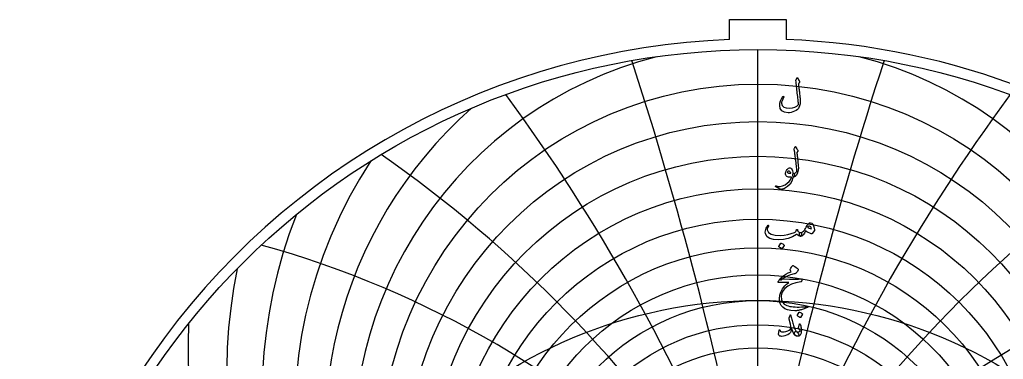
# Model space of a CAD drawing. Header units: millimetres. Extents: x -74 to 74, y -74 to 75.
# Drawn here: x -73.5 to 24.4, y 41.6 to 75.4 of the extents above; entities that cross this region are included whole.
import ezdxf

# ---------------------------------------------------------------- set-up
doc = ezdxf.new("R2010")
doc.units = ezdxf.units.MM
for name, color, linetype in [('CUT_OUTER', 1, 'Continuous'), ('ENGRAVE', 7, 'Continuous'), ('ENGRAVE_FINE', 8, 'Continuous'), ('TEXT', 5, 'Continuous')]:
    doc.layers.add(name, color=color, linetype=linetype)

msp = doc.modelspace()

# ---------------------------------------------------------------- linework, layer by layer
at = {"layer": 'CUT_OUTER'}
for points in [[(-2.8175, 75.4395), (2.8175, 75.4395), (2.8175, 73.4532)], [(-2.8175, 73.4532), (-2.8175, 75.4395)]]:
    msp.add_lwpolyline(points, dxfattribs=at)
for centre, radius, start, end in [((-0.0002, -0.0002), 73.5074, 145.195103, 87.803182), ((-0.0008, 0.0009), 73.5063, 92.196033, 145.195536)]:
    msp.add_arc(centre, radius, start, end, dxfattribs=at)
at = {"layer": 'ENGRAVE'}
msp.add_lwpolyline([(0, -72.45), (0, 72.45)], dxfattribs=at)
for centre, radius in [((0, 0), 72.45), ((0, 30.1452), 35.1297), ((0, 25.6087), 24.3668), ((0, 0), 47.425)]:
    msp.add_circle(centre, radius, dxfattribs=at)
msp.add_arc((0, 37.9801), 49.3659, 158.578774, 21.421226, dxfattribs=at)
at = {"layer": 'ENGRAVE_FINE'}
for centre, radius in [((0, 31.3801), 37.6237), ((0, 29.0365), 32.7689), ((0, 28.0398), 30.5252), ((0, 27.1428), 28.3847), ((0, 26.3354), 26.3354), ((0, 24.9552), 22.4698), ((0, 24.3685), 20.6361), ((0, 23.8431), 18.8585)]:
    msp.add_circle(centre, radius, dxfattribs=at)
for centre, radius, start, end in [((0, 32.7584), 40.2697, 104.505507, 75.494493), ((-361.9221, -42.7017), 367.5054, 3.846969, 18.080135), ((-361.9221, -42.7017), 367.5054, 3.846969, 18.080135), ((361.9221, -42.7017), 367.5054, 161.919865, 176.153031), ((361.9221, -42.7017), 367.5054, 161.919865, 176.153031), ((-175.3348, -42.7017), 186.5874, 7.744385, 36.376389), ((-175.3348, -42.7017), 186.5874, 7.744385, 36.376389), ((175.3348, -42.7017), 186.5874, 143.623611, 172.255615), ((175.3348, -42.7017), 186.5874, 143.623611, 172.255615), ((0, 34.3004), 43.0901, 131.44749, 48.55251), ((-110.5337, -42.7017), 127.6333, 11.745134, 55.103196), ((-110.5337, -42.7017), 127.6333, 11.745134, 55.103196), ((110.5337, -42.7017), 127.6333, 124.896804, 168.254866), ((110.5337, -42.7017), 127.6333, 124.896804, 168.254866), ((0, 36.031), 46.1115, 146.69677, 33.30323), ((-76.0537, -42.7017), 99.2811, 15.907198, 74.457561), ((-76.0537, -42.7017), 99.2811, 15.907198, 74.457561), ((76.0537, -42.7017), 99.2811, 105.542439, 164.092802), ((76.0537, -42.7017), 99.2811, 105.542439, 164.092802), ((0, 40.1847), 52.8921, 168.649585, 11.350415), ((0, 42.6903), 56.7383, 177.547342, 2.452658)]:
    msp.add_arc(centre, radius, start, end, dxfattribs=at)
at = {"layer": 'TEXT'}
for points in [[(3.8798, 69.6139), (3.8873, 69.627), (3.8969, 69.6364), (3.9087, 69.642), (3.9226, 69.6439), (3.9365, 69.6414), (3.9483, 69.6342), (3.958, 69.6222), (3.9655, 69.6053), (4.0054, 69.507), (4.0479, 69.4221), (4.0932, 69.3506), (4.1411, 69.2925), (4.1553, 69.2716), (4.1594, 69.2475), (4.1532, 69.2202), (4.1369, 69.1897), (4.1264, 69.175), (4.1165, 69.1608), (4.1071, 69.1471), (4.0983, 69.134), (4.09, 69.1217), (4.0822, 69.1104), (4.075, 69.1002), (4.0683, 69.0911), (4.0571, 69.0745), (4.049, 69.0547), (4.0442, 69.0317), (4.0426, 69.0054), (4.0477, 68.9314), (4.0544, 68.8507), (4.0627, 68.7632), (4.0726, 68.6691), (4.0838, 68.5683), (4.0962, 68.4608), (4.1095, 68.3465), (4.124, 68.2256), (4.1402, 68.105), (4.1545, 67.9916), (4.167, 67.8854), (4.1776, 67.7865), (4.1865, 67.6945), (4.1942, 67.6092), (4.2005, 67.5306), (4.2054, 67.4587), (4.211, 67.2458), (4.1936, 67.0441), (4.1532, 66.8537), (4.0897, 66.6746), (4.0279, 66.5693), (3.9323, 66.4721), (3.8029, 66.383), (3.6398, 66.3018), (3.4631, 66.2346), (3.2971, 66.1872), (3.1417, 66.1596), (2.9971, 66.1518), (2.6351, 66.2017), (2.3759, 66.3382), (2.2195, 66.5616), (2.1659, 66.8717), (2.1846, 67.1028), (2.2452, 67.3291), (2.3475, 67.5505), (2.4915, 67.7672), (2.5025, 67.7798), (2.514, 67.7875), (2.5261, 67.7905), (2.5387, 67.7886), (2.5521, 67.7835), (2.5622, 67.7768), (2.5692, 67.7685), (2.5729, 67.7586), (2.5756, 67.7439), (2.5751, 67.7297), (2.5713, 67.716), (2.5644, 67.7029), (2.4661, 67.5114), (2.3983, 67.3483), (2.3611, 67.2136), (2.3544, 67.1073), (2.4259, 66.8784), (2.5804, 66.7185), (2.818, 66.6277), (3.1385, 66.606), (3.4275, 66.6374), (3.673, 66.7099), (3.8752, 66.8237), (4.034, 66.9788), (4.0307, 67.0536), (4.0249, 67.1411), (4.0168, 67.2411), (4.0062, 67.3537), (3.9929, 67.4792), (3.9767, 67.6177), (3.9576, 67.7694), (3.9355, 67.9343), (3.9146, 68.1043), (3.8948, 68.2717), (3.876, 68.4364), (3.8584, 68.5984), (3.842, 68.7577), (3.8273, 68.9144), (3.8142, 69.0684), (3.8027, 69.2197), (3.7855, 69.3654), (3.7863, 69.382), (3.7887, 69.3975), (3.7927, 69.412), (3.7984, 69.4253)], [(3.6206, 62.544), (3.6495, 62.6139), (3.672, 62.6694), (3.688, 62.7103), (3.6977, 62.7368), (3.7052, 62.7537), (3.7148, 62.7658), (3.7266, 62.773), (3.7405, 62.7754), (3.7563, 62.7727), (3.7694, 62.7647), (3.7799, 62.7513), (3.7877, 62.7326), (3.8233, 62.6407), (3.8659, 62.558), (3.9154, 62.4843), (3.9719, 62.4198), (3.9877, 62.3992), (3.9922, 62.3759), (3.9856, 62.3499), (3.9676, 62.3212), (3.8733, 62.1884), (3.8798, 62.129), (3.8862, 62.0706), (3.8926, 62.0133), (3.8991, 61.957), (3.9055, 61.9019), (3.9119, 61.8478), (3.9183, 61.7948), (3.9248, 61.7428), (3.9839, 61.2618), (4.0201, 60.8859), (4.0332, 60.6149), (4.0233, 60.4488), (3.9424, 60.1476), (3.8369, 59.925), (3.7068, 59.7812), (3.552, 59.7162), (3.5477, 59.7162), (3.5434, 59.7162), (3.5391, 59.7162), (3.5349, 59.7162), (3.5094, 59.7403), (3.4931, 59.7954), (3.4859, 59.8816), (3.4877, 59.9989), (3.4917, 60.0423), (3.5038, 60.0739), (3.5239, 60.0937), (3.552, 60.1018), (3.6607, 60.1235), (3.7512, 60.1628), (3.8235, 60.2199), (3.8776, 60.2946), (3.874, 60.3843), (3.8675, 60.4863), (3.858, 60.6007), (3.8455, 60.7273), (3.8304, 60.8658), (3.8128, 61.0155), (3.7929, 61.1764), (3.7705, 61.3486), (3.7499, 61.5179), (3.7309, 61.67), (3.7135, 61.8049), (3.6977, 61.9228), (3.684, 62.0234), (3.673, 62.107), (3.6647, 62.1734), (3.6591, 62.2227), (3.6163, 62.4669), (3.6149, 62.491), (3.6152, 62.5119), (3.6171, 62.5296), (3.6206, 62.544)], [(3.4663, 59.669), (3.3659, 59.3163), (3.1974, 59.021), (2.961, 58.7829), (2.6565, 58.6021), (2.6139, 58.5838), (2.5719, 58.5673), (2.5304, 58.5527), (2.4894, 58.54), (2.4492, 58.5294), (2.4101, 58.5213), (2.3721, 58.5155), (2.3351, 58.5122), (2.243, 58.5253), (2.1209, 58.5732), (1.9688, 58.656), (1.7867, 58.7735), (1.7672, 58.7904), (1.7556, 58.8067), (1.7522, 58.8225), (1.7567, 58.8378), (1.7669, 58.8496), (1.7803, 58.8549), (1.7969, 58.8539), (1.8167, 58.8464), (2.006, 58.785), (2.2184, 58.7853), (2.4538, 58.8472), (2.7122, 58.9706), (2.9232, 59.1139), (3.0978, 59.2823), (3.236, 59.4759), (3.3378, 59.6947), (3.337, 59.7025), (3.3346, 59.7087), (3.3305, 59.7132), (3.3249, 59.7162), (3.1774, 59.7247), (3.0518, 59.7419), (2.9481, 59.7676), (2.8664, 59.8018), (2.8033, 59.8549), (2.7636, 59.9282), (2.7475, 60.022), (2.755, 60.136), (2.7575, 60.1512), (2.7604, 60.1666), (2.7639, 60.1822), (2.7679, 60.1982), (2.7725, 60.2146), (2.7775, 60.2319), (2.7832, 60.25), (2.7893, 60.2689), (2.8397, 60.3913), (2.9007, 60.4927), (2.9725, 60.5734), (3.055, 60.6331), (3.1393, 60.6657), (3.2167, 60.6652), (3.2872, 60.6315), (3.3506, 60.5645), (3.4061, 60.4713), (3.4481, 60.3631), (3.4767, 60.24), (3.492, 60.1018), (3.5004, 60.1019), (3.5086, 60.1023), (3.5165, 60.103), (3.5241, 60.1039), (3.5318, 60.1049), (3.5397, 60.1055), (3.5478, 60.1059), (3.5563, 60.1061), (3.5852, 60.0999), (3.6077, 60.0814), (3.6238, 60.0506), (3.6334, 60.0075), (3.6374, 59.9601), (3.6366, 59.9122), (3.631, 59.8637), (3.6206, 59.8147), (3.6069, 59.7716), (3.5916, 59.7408), (3.5748, 59.7223), (3.5563, 59.7162), (3.4749, 59.7162), (3.4743, 59.7084), (3.4727, 59.6979), (3.4701, 59.6848), (3.4663, 59.669)], [(3.2606, 60.1489), (3.2157, 60.2274), (3.1664, 60.2828), (3.1128, 60.3152), (3.055, 60.3246), (3.0204, 60.3155), (2.9896, 60.301), (2.9626, 60.2812), (2.9393, 60.256), (2.9318, 60.2426), (2.9307, 60.2282), (2.9361, 60.2126), (2.9479, 60.196), (2.992, 60.1572), (3.056, 60.1307), (3.1399, 60.1165), (3.2435, 60.1146), (3.2542, 60.1168), (3.2606, 60.1232), (3.2628, 60.1339), (3.2606, 60.1489)], [(0.9769, 54.9103), (0.9922, 54.9269), (1.008, 54.9338), (1.0243, 54.9311), (1.0412, 54.9188), (1.054, 54.9028), (1.0583, 54.8846), (1.054, 54.8642), (1.0412, 54.8417), (0.9758, 54.7405), (0.9341, 54.6468), (0.9158, 54.5605), (0.9212, 54.4818), (1.0554, 54.2231), (1.3165, 54.0426), (1.7045, 53.9403), (2.2195, 53.9162), (2.6016, 53.9443), (2.9682, 54.003), (3.3193, 54.0922), (3.6548, 54.2119), (3.714, 54.2469), (3.763, 54.3008), (3.8018, 54.3733), (3.8305, 54.4647), (3.8401, 54.4906), (3.8562, 54.5086), (3.8787, 54.5185), (3.9076, 54.5204), (3.9282, 54.5115), (3.943, 54.4936), (3.9518, 54.4665), (3.9548, 54.4304), (3.9748, 54.3409), (4.0308, 54.274), (4.1227, 54.2295), (4.2504, 54.2076), (4.2965, 54.1974), (4.3275, 54.1712), (4.3436, 54.1288), (4.3447, 54.0705), (4.3291, 53.9617), (4.3082, 53.8841), (4.282, 53.8375), (4.2504, 53.822), (4.1564, 53.8343), (4.0672, 53.8712), (3.9829, 53.9328), (3.9033, 54.019), (3.8966, 54.0225), (3.8851, 54.0201), (3.8688, 54.0118), (3.8476, 53.9976), (3.4481, 53.7727), (3.0121, 53.612), (2.5397, 53.5156), (2.0309, 53.4835), (1.5607, 53.5156), (1.1954, 53.612), (0.9351, 53.7727), (0.7798, 53.9976), (0.7445, 54.1232), (0.7327, 54.2515), (0.7445, 54.3824), (0.7798, 54.5161), (0.8275, 54.6403), (0.8762, 54.7474), (0.926, 54.8374), (0.9769, 54.9103)], [(5.2444, 55.1845), (5.3786, 55.1368), (5.4897, 55.0024), (5.5778, 54.7812), (5.6429, 54.4732), (5.6453, 54.451), (5.644, 54.4314), (5.6389, 54.4146), (5.6301, 54.4004), (5.3944, 54.1047), (5.3781, 54.0868), (5.3591, 54.0758), (5.3374, 54.0718), (5.313, 54.0747), (5.1529, 54.1294), (5.0024, 54.199), (4.8615, 54.2836), (4.7303, 54.3832), (4.6245, 54.1377), (4.5086, 53.9623), (4.3824, 53.857), (4.2461, 53.822), (4.2309, 53.8276), (4.2151, 53.8444), (4.1987, 53.8726), (4.1818, 53.9119), (4.1559, 54.0094), (4.1465, 54.0876), (4.1537, 54.1465), (4.1776, 54.1861), (4.1915, 54.1955), (4.2076, 54.2022), (4.2258, 54.2062), (4.2461, 54.2076), (4.3436, 54.2242), (4.4389, 54.2697), (4.5321, 54.3441), (4.6232, 54.4475), (4.6631, 54.5075), (4.7228, 54.606), (4.8023, 54.7432), (4.9017, 54.9188), (4.9793, 55.0351), (5.0623, 55.1181), (5.1507, 55.1679), (5.2444, 55.1845)], [(4.9359, 54.7646), (5.0163, 54.6976), (5.1073, 54.6425), (5.2091, 54.5991), (5.3216, 54.5675), (5.3154, 54.6518), (5.2926, 54.7207), (5.2533, 54.774), (5.1973, 54.8117), (5.1328, 54.8313), (5.0677, 54.8299), (5.0021, 54.8077), (4.9359, 54.7646)], [(2.2752, 53.1321), (2.2805, 53.1375), (2.288, 53.1407), (2.2977, 53.1418), (2.3094, 53.1407), (2.3927, 53.1069), (2.4712, 53.0657), (2.5448, 53.017), (2.6137, 52.9607), (2.6203, 52.9522), (2.6233, 52.9436), (2.6225, 52.935), (2.6179, 52.9265), (2.4166, 52.6008), (2.4091, 52.5931), (2.3994, 52.5912), (2.3876, 52.5952), (2.3737, 52.6051), (2.3617, 52.6137), (2.3426, 52.6265), (2.3167, 52.6437), (2.2837, 52.6651), (2.2433, 52.6908), (2.1948, 52.7208), (2.1383, 52.7551), (2.0738, 52.7936), (2.0652, 52.8001), (2.0609, 52.8065), (2.0609, 52.8129), (2.0652, 52.8193)], [(3.6163, 50.0715), (3.2419, 49.9738), (2.9114, 49.8476), (2.6249, 49.6931), (2.3823, 49.5102), (2.3451, 49.4821), (2.3105, 49.4663), (2.2786, 49.4628), (2.2495, 49.4717), (2.2154, 49.5121), (2.2205, 49.5691), (2.2647, 49.6428), (2.348, 49.733), (2.5448, 49.8964), (2.7711, 50.0437), (3.0269, 50.1749), (3.3121, 50.29), (3.2306, 50.41), (3.2154, 50.44), (3.2082, 50.47), (3.209, 50.5), (3.2178, 50.53), (3.2754, 50.6443), (3.3281, 50.7388), (3.3761, 50.8136), (3.4192, 50.8685), (3.4468, 50.8944), (3.4738, 50.9081), (3.5003, 50.9094), (3.5263, 50.8984), (3.6771, 50.8133), (3.8037, 50.7335), (3.9063, 50.659), (3.9848, 50.59), (4, 50.5677), (4.0072, 50.5396), (4.0064, 50.5056), (3.9976, 50.4657), (3.97, 50.4033), (3.9258, 50.3275), (3.865, 50.2383), (3.7877, 50.1358), (3.7673, 50.1205), (3.732, 50.1047), (3.6816, 50.0884), (3.6163, 50.0715)], [(2.6051, 49.5745), (3.1549, 49.5552), (3.6302, 49.5531), (4.0311, 49.5681), (4.3575, 49.6002), (4.3676, 49.6014), (4.3763, 49.6007), (4.3836, 49.5982), (4.3897, 49.5938), (4.3941, 49.5877), (4.3966, 49.5804), (4.3973, 49.5717), (4.3961, 49.5616), (4.3876, 49.5225), (4.3795, 49.4866), (4.3716, 49.454), (4.3639, 49.4245), (4.3566, 49.3983), (4.3495, 49.3752), (4.3427, 49.3554), (4.3361, 49.3388), (4.3222, 49.3123), (4.3061, 49.2928), (4.2879, 49.2802), (4.2675, 49.2746), (3.7727, 49.1848), (3.342, 49.0443), (2.9757, 48.8528), (2.6736, 48.6104), (2.521, 48.4361), (2.4101, 48.2516), (2.341, 48.0569), (2.3137, 47.852), (2.34, 47.5304), (2.4444, 47.2683), (2.627, 47.0655), (2.8879, 46.9223), (3.0231, 46.8789), (3.1717, 46.843), (3.3337, 46.8146), (3.5092, 46.7937), (3.6977, 46.7801), (3.8991, 46.7734), (4.1133, 46.7736), (4.3404, 46.7809), (4.4211, 46.7854), (4.5005, 46.7905), (4.5786, 46.7961), (4.6553, 46.8023), (4.7301, 46.809), (4.8026, 46.8162), (4.8726, 46.824), (4.9402, 46.8323), (4.9609, 46.8334), (4.9756, 46.828), (4.9844, 46.8162), (4.9874, 46.798), (4.9858, 46.7769), (4.9809, 46.7605), (4.9729, 46.749), (4.9617, 46.7423), (4.8406, 46.6912), (4.726, 46.6448), (4.6178, 46.6033), (4.516, 46.5666), (4.421, 46.5345), (4.3329, 46.5067), (4.2517, 46.4831), (4.1776, 46.4638), (4.1078, 46.4496), (4.0399, 46.437), (3.9739, 46.426), (3.9098, 46.4167), (3.8472, 46.4094), (3.786, 46.4049), (3.7262, 46.403), (3.6677, 46.4038), (3.2681, 46.4349), (2.935, 46.5024), (2.6683, 46.6063), (2.468, 46.7466), (2.321, 46.922), (2.2184, 47.1269), (2.1603, 47.3612), (2.1466, 47.625), (2.1887, 47.9522), (2.2891, 48.2698), (2.4479, 48.5778), (2.6651, 48.8761), (2.75, 48.9663), (2.8461, 49.0528), (2.9535, 49.1356), (3.0721, 49.2146), (2.0352, 49.2231), (2.0103, 49.2339), (1.9999, 49.2531), (2.0039, 49.281), (2.0224, 49.3174), (2.0572, 49.3704), (2.0888, 49.4181), (2.1172, 49.4604), (2.1423, 49.4974), (2.1643, 49.5287), (2.183, 49.5541), (2.1986, 49.5737), (2.2109, 49.5873), (2.2387, 49.5897), (2.3137, 49.5884), (2.4358, 49.5833), (2.6051, 49.5745)], [(4.1111, 46.2522), (4.1165, 46.2576), (4.124, 46.2608), (4.1336, 46.2619), (4.1454, 46.2608), (4.2287, 46.2271), (4.3072, 46.1858), (4.3808, 46.1371), (4.4496, 46.0808), (4.4563, 46.0723), (4.4593, 46.0637), (4.4585, 46.0551), (4.4539, 46.0466), (4.2525, 45.7209), (4.245, 45.7132), (4.2354, 45.7113), (4.2236, 45.7153), (4.2097, 45.7252), (4.1976, 45.7338), (4.1786, 45.7466), (4.1527, 45.7638), (4.1197, 45.7852), (4.0793, 45.8109), (4.0308, 45.8409), (3.9743, 45.8752), (3.9098, 45.9137), (3.9012, 45.9202), (3.8969, 45.9266), (3.8969, 45.933), (3.9012, 45.9395)], [(3.2842, 45.8838), (3.3088, 45.7714), (3.3356, 45.6572), (3.3645, 45.5411), (3.3956, 45.4231), (3.4288, 45.3028), (3.4642, 45.1795), (3.5017, 45.0532), (3.5413, 44.924), (3.6214, 44.6915), (3.6945, 44.5169), (3.7606, 44.4002), (3.8198, 44.3413), (3.8715, 44.3062), (3.9237, 44.2566), (3.9764, 44.1926), (4.0297, 44.1142), (4.0801, 44.017), (4.094, 43.9439), (4.0715, 43.8949), (4.0126, 43.87), (3.8222, 43.8892), (3.6538, 44.0156), (3.5073, 44.2491), (3.3828, 44.5898), (3.3801, 44.5954), (3.3763, 44.5994), (3.3715, 44.6018), (3.3656, 44.6026), (3.3613, 44.6018), (3.357, 44.5994), (3.3528, 44.5954), (3.3485, 44.5898), (3.3364, 44.5346), (3.3217, 44.4762), (3.3043, 44.4146), (3.2842, 44.3498), (3.2622, 44.2885), (3.2392, 44.2374), (3.2151, 44.1964), (3.1899, 44.1656), (3.0994, 44.0866), (2.9864, 44.0167), (2.8509, 43.9559), (2.6929, 43.9042), (2.5322, 43.8659), (2.393, 43.8496), (2.2752, 43.8552), (2.1788, 43.8828), (2.0963, 43.9519), (2.0588, 44.0735), (2.0663, 44.2475), (2.1188, 44.4741), (2.1239, 44.4816), (2.1306, 44.4869), (2.1389, 44.4902), (2.1488, 44.4912), (2.1605, 44.4899), (2.1702, 44.4859), (2.1777, 44.4792), (2.183, 44.4698), (2.2034, 44.4224), (2.2259, 44.383), (2.2505, 44.3517), (2.2773, 44.3284), (2.3609, 44.2973), (2.4744, 44.2899), (2.6179, 44.3059), (2.7915, 44.3456), (2.9765, 44.405), (3.1203, 44.472), (3.2229, 44.5464), (3.2842, 44.6283), (3.2944, 44.7114), (3.2778, 44.8533), (3.2344, 45.0541), (3.1642, 45.3139), (3.1305, 45.4507), (3.1107, 45.5613), (3.1048, 45.6457), (3.1128, 45.7038), (3.1942, 45.9352), (3.2031, 45.9595), (3.2124, 45.9769), (3.2223, 45.9874), (3.2328, 45.9909), (3.2456, 45.9842), (3.2585, 45.9641), (3.2714, 45.9306), (3.2842, 45.8838)], [(4.1497, 44.4998), (4.1245, 44.5418), (4.1004, 44.578), (4.0774, 44.6083), (4.0554, 44.6326), (4.0396, 44.6535), (4.0308, 44.6776), (4.0289, 44.7049), (4.034, 44.7355), (4.124, 45.0611), (4.1366, 45.0895), (4.1529, 45.0975), (4.173, 45.0852), (4.1968, 45.0525), (4.2327, 44.9832), (4.2633, 44.8993), (4.2884, 44.8011), (4.3082, 44.6883), (4.3198, 44.5801), (4.3243, 44.4741), (4.3219, 44.3702), (4.3125, 44.2684), (4.2973, 44.1798), (4.2772, 44.1024), (4.2523, 44.0363), (4.2225, 43.9814), (4.1859, 43.9407), (4.1358, 43.9085), (4.0723, 43.8849), (3.9955, 43.87), (3.9167, 43.867), (3.8434, 43.8796), (3.7753, 43.9077), (3.7127, 43.9514), (3.6642, 44.0068), (3.6388, 44.0703), (3.6364, 44.1418), (3.657, 44.2213), (3.6899, 44.2864), (3.7287, 44.3273), (3.7735, 44.3442), (3.8241, 44.337), (3.9408, 44.3089), (4.0426, 44.3059), (4.1294, 44.3281), (4.2011, 44.3755), (4.2027, 44.3881), (4.1947, 44.413), (4.177, 44.4503), (4.1497, 44.4998)]]:
    msp.add_lwpolyline(points, close=True, dxfattribs=at)

doc.saveas('drawing.dxf')
